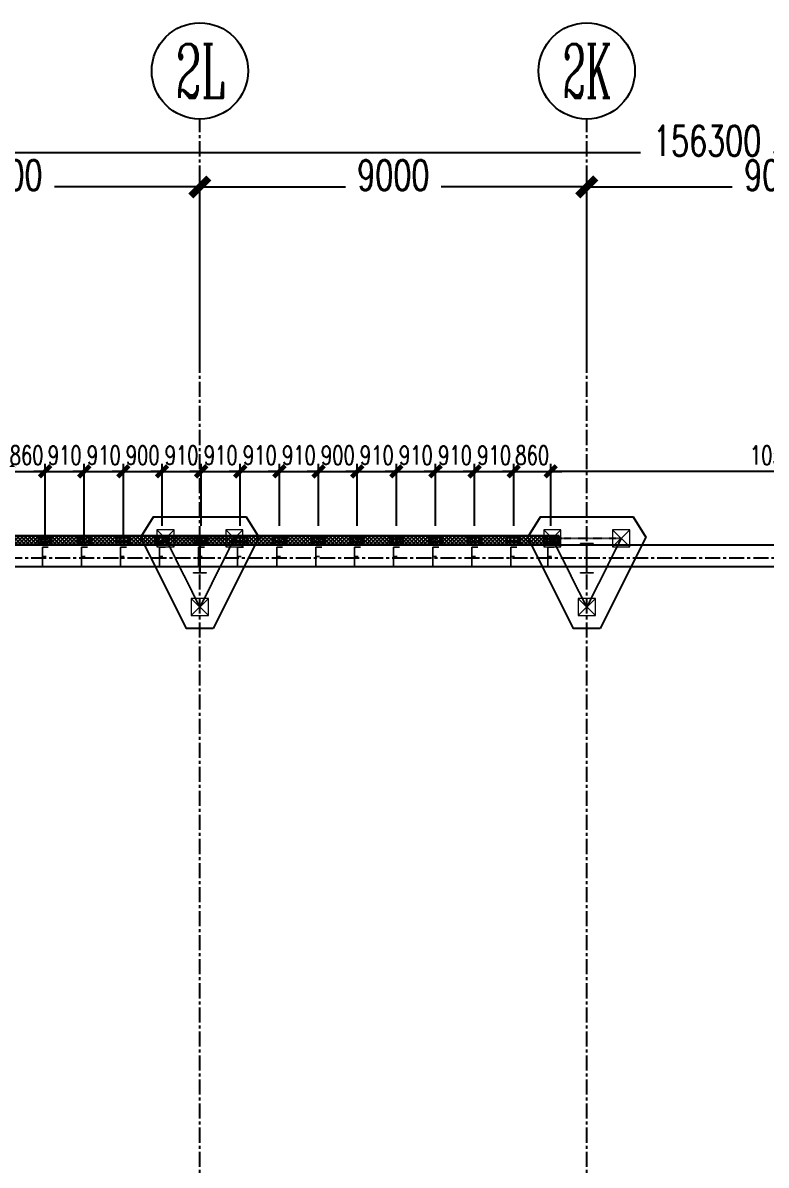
# Model space of a CAD drawing. Extents: x 782294 to 1727252, y -631030 to 17645.
# Drawn here: x 1080437 to 1097727, y -329516 to -302926 of the extents above; entities that cross this region are included whole.
import ezdxf
from ezdxf.enums import TextEntityAlignment as Align

# ---------------------------------------------------------------- set-up
doc = ezdxf.new("R2010")
doc.units = 0
doc.linetypes.add('CENTER', pattern=[2, 1.25, -0.25, 0.25, -0.25])
doc.layers.get('Defpoints').update_dxf_attribs({"color": 210})
for name, color, linetype in [('!ZN3-铝板幕墙-3', 3, 'Continuous'), ('2钢材断面', 2, 'Continuous'), ('30预埋件', 30, 'Continuous'), ('3符号', 3, 'Continuous'), ('40钢材投影', 40, 'Continuous'), ('ALT_CEN-0-30', 1, 'CENTER'), ('DIM', 173, 'Continuous'), ('DOTE', 1, 'CENTER'), ('S-BKL', 4, 'Continuous'), ('S-DOTE1', 140, 'CENTER'), ('S-HATCH1-W', 252, 'Continuous'), ('结构轮廓线', 1, 'Continuous')]:
    doc.layers.add(name, color=color, linetype=linetype)
doc.layers.add('S-col', color=2, linetype='Continuous', lineweight=0)
doc.layers.add('S-zhuang', color=1, linetype='Continuous', lineweight=0)
doc.styles.add('_TCH_AXIS', font='COMPLEX', dxfattribs={"bigfont": 'GBCBIG'})
doc.styles.add('DHTEXT-1', font='romans.shx', dxfattribs={"width": 0.7, "bigfont": 'chinese.shx'})
doc.dimstyles.new('ZN175', dxfattribs={"dimscale": 175, "dimtxt": 2.5, "dimasz": 1.5, "dimexe": 1, "dimexo": 2, "dimgap": 0.9, "dimtad": 1, "dimdec": 0, "dimdsep": 46, "dimtxsty": 'DHTEXT-1', "dimblk": 'ARCHTICK', "dimcen": 2.5, "dimclrd": 173, "dimclre": 173, "dimclrt": 7, "dimazin": 2, "dimtfac": 1, "dimtdec": 0, "dimtix": 1, "dimtmove": 2, "dimatfit": 3, "dimfxl": 0, "dimtolj": 1, "dimtzin": 0, "dimarcsym": 0})
doc.dimstyles.new('ZN280', dxfattribs={"dimscale": 280, "dimtxt": 2.5, "dimasz": 1.5, "dimexe": 1, "dimexo": 2, "dimgap": 0.9, "dimtad": 1, "dimdec": 0, "dimdsep": 46, "dimtxsty": 'DHTEXT-1', "dimblk": 'ARCHTICK', "dimcen": 2.5, "dimclrd": 173, "dimclre": 173, "dimclrt": 7, "dimazin": 2, "dimtfac": 1, "dimtdec": 0, "dimtix": 1, "dimtmove": 2, "dimatfit": 3, "dimfxl": 0, "dimarcsym": 0})

# ---------------------------------------------------------------- blocks, each defined once
blk = doc.blocks.new('_ArchTick')
at = {"color": 0, "linetype": 'ByBlock', "const_width": 0.4}
blk.add_lwpolyline([(-0.5, -0.5), (0.5, 0.5)], dxfattribs=at)
blk = doc.blocks.new('*D1459')
at = {"layer": 'Defpoints', "color": 0, "ltscale": 2800, "transparency": 16777216}
for p in [(66300.00000025681, 91139.99998092855), (57300.00000025681, 86360.00000381569), (66300.00000025681, 86360.00000381569)]:
    blk.add_point(p, dxfattribs=at)
at = {"layer": 'DIM', "color": 173, "linetype": 'ByBlock', "lineweight": -2, "ltscale": 2800, "transparency": 16777216}
for p, q in [((57300.00000025681, 86920.00000381569), (57300.00000025681, 91419.99998092855)), ((66300.00000025681, 86920.00000381569), (66300.00000025681, 91419.99998092855)), ((57300.00000025681, 91139.99998092855), (60684.66666692348, 91139.99998092855)), ((66300.00000025681, 91139.99998092855), (62915.33333359015, 91139.99998092855))]:
    blk.add_line(p, q, dxfattribs=at)
at = {"layer": 'DIM', "color": 173, "lineweight": -2, "ltscale": 2800, "transparency": 16777216, "xscale": 420, "yscale": 420, "zscale": 420, "rotation": 180}
blk.add_blockref('_ArchTick', (57300.00000025681, 91139.99998092855), dxfattribs=at)
at = {"layer": 'DIM', "color": 173, "lineweight": -2, "ltscale": 2800, "transparency": 16777216, "xscale": 420, "yscale": 420, "zscale": 420}
blk.add_blockref('_ArchTick', (66300.00000025681, 91139.99998092855), dxfattribs=at)
at = {"layer": 'DIM', "color": 7, "ltscale": 2800, "transparency": 16777216, "insert": (61800.00000025681, 91414.99998092855), "char_height": 700, "attachment_point": 5, "style": 'DHTEXT-1'}
blk.add_mtext('9000', dxfattribs=at)
blk = doc.blocks.new('*D1460')
at = {"layer": 'Defpoints', "color": 0, "ltscale": 2800, "transparency": 16777216}
for p in [(75300.00000025681, 91139.99998092855), (66300.00000025681, 86360.00000381569), (75300.00000025681, 86360.00000381569)]:
    blk.add_point(p, dxfattribs=at)
at = {"layer": 'DIM', "color": 173, "linetype": 'ByBlock', "lineweight": -2, "ltscale": 2800, "transparency": 16777216}
for p, q in [((66300.00000025681, 86920.00000381569), (66300.00000025681, 91419.99998092855)), ((75300.00000025681, 86920.00000381569), (75300.00000025681, 91419.99998092855)), ((66300.00000025681, 91139.99998092855), (69684.66666692348, 91139.99998092855)), ((75300.00000025681, 91139.99998092855), (71915.33333359014, 91139.99998092855))]:
    blk.add_line(p, q, dxfattribs=at)
at = {"layer": 'DIM', "color": 173, "lineweight": -2, "ltscale": 2800, "transparency": 16777216, "xscale": 420, "yscale": 420, "zscale": 420, "rotation": 180}
blk.add_blockref('_ArchTick', (66300.00000025681, 91139.99998092855), dxfattribs=at)
at = {"layer": 'DIM', "color": 173, "lineweight": -2, "ltscale": 2800, "transparency": 16777216, "xscale": 420, "yscale": 420, "zscale": 420}
blk.add_blockref('_ArchTick', (75300.00000025681, 91139.99998092855), dxfattribs=at)
at = {"layer": 'DIM', "color": 7, "ltscale": 2800, "transparency": 16777216, "insert": (70800.00000025681, 91414.99998092855), "char_height": 700, "attachment_point": 5, "style": 'DHTEXT-1'}
blk.add_mtext('9000', dxfattribs=at)
blk = doc.blocks.new('*D1461')
at = {"layer": 'Defpoints', "color": 0, "ltscale": 2800, "transparency": 16777216}
for p in [(84300.00000025681, 91139.99998092855), (75300.00000025681, 86360.00000381569), (84300.00000025681, 86360.00000381569)]:
    blk.add_point(p, dxfattribs=at)
at = {"layer": 'DIM', "color": 173, "linetype": 'ByBlock', "lineweight": -2, "ltscale": 2800, "transparency": 16777216}
for p, q in [((75300.00000025681, 86920.00000381569), (75300.00000025681, 91419.99998092855)), ((84300.00000025681, 86920.00000381569), (84300.00000025681, 91419.99998092855)), ((75300.00000025681, 91139.99998092855), (78684.66666692348, 91139.99998092855)), ((84300.00000025681, 91139.99998092855), (80915.33333359014, 91139.99998092855))]:
    blk.add_line(p, q, dxfattribs=at)
at = {"layer": 'DIM', "color": 173, "lineweight": -2, "ltscale": 2800, "transparency": 16777216, "xscale": 420, "yscale": 420, "zscale": 420, "rotation": 180}
blk.add_blockref('_ArchTick', (75300.00000025681, 91139.99998092855), dxfattribs=at)
at = {"layer": 'DIM', "color": 173, "lineweight": -2, "ltscale": 2800, "transparency": 16777216, "xscale": 420, "yscale": 420, "zscale": 420}
blk.add_blockref('_ArchTick', (84300.00000025681, 91139.99998092855), dxfattribs=at)
at = {"layer": 'DIM', "color": 7, "ltscale": 2800, "transparency": 16777216, "insert": (79800.00000025681, 91414.99998092855), "char_height": 700, "attachment_point": 5, "style": 'DHTEXT-1'}
blk.add_mtext('9000', dxfattribs=at)
blk = doc.blocks.new('*D1470')
at = {"layer": 'Defpoints', "color": 0, "ltscale": 2800, "transparency": 16777216}
for p in [(156300.0000002568, 91939.99998092855), (0, 86460.00000381569), (156300.0000002568, 86460.00000381569)]:
    blk.add_point(p, dxfattribs=at)
at = {"layer": 'DIM', "color": 173, "linetype": 'ByBlock', "lineweight": -2, "ltscale": 2800, "transparency": 16777216}
for p, q in [((3.429011037612589e-14, 87020.00000381569), (3.526982767530049e-13, 92219.99998092855)), ((156300.0000002568, 87020.00000381569), (156300.0000002568, 92219.99998092855)), ((3.355532215649419e-13, 91939.99998092855), (76553.00008649053, 91939.99998092855)), ((156300.0000002568, 91939.99998092855), (79647.00008649053, 91939.99998092855))]:
    blk.add_line(p, q, dxfattribs=at)
at = {"layer": 'DIM', "color": 173, "lineweight": -2, "ltscale": 2800, "transparency": 16777216, "xscale": 420, "yscale": 420, "zscale": 420, "rotation": 180}
blk.add_blockref('_ArchTick', (3.355532215649419e-13, 91939.99998092855), dxfattribs=at)
at = {"layer": 'DIM', "color": 173, "lineweight": -2, "ltscale": 2800, "transparency": 16777216, "xscale": 420, "yscale": 420, "zscale": 420}
blk.add_blockref('_ArchTick', (156300.0000002568, 91939.99998092855), dxfattribs=at)
at = {"layer": 'DIM', "color": 7, "ltscale": 2800, "transparency": 16777216, "insert": (78100.00008649053, 92214.99998092855), "char_height": 700, "attachment_point": 5, "style": 'DHTEXT-1'}
blk.add_mtext('156300', dxfattribs=at)
blk = doc.blocks.new('卓越-轴号')
blk.add_circle((0, 0), 4)
at = {"color": 0, "style": '_TCH_AXIS', "width": 1.041666666666667, "flags": 8}
blk.add_attdef('A', text='', height=4.48, dxfattribs=at).set_placement((-2, -2.240000000001601), (2, -2.240000000001601), align=Align.FIT)
blk = doc.blocks.new('20250913105916')
at = {"layer": '结构轮廓线', "color": 1, "ltscale": 500}
for q in [(61639.9989229053, 83019.99999902974), (74659.99900771945, 82800.00039205479)]:
    blk.add_line((74659.99900771945, 83019.99999895628), q, dxfattribs=at)
blk = doc.blocks.new('20250902145151')
at = {"layer": '2钢材断面'}
for p, q in [((150, 100), (-150, 100)), ((-150, 100), (-150, -100)), ((150, -100), (150, 100)), ((-150, -100), (150, -100))]:
    blk.add_line(p, q, dxfattribs=at)
at = {"layer": '40钢材投影'}
for centre, radius in [((-100, 50), 10), ((-99.87459515842784, 50.12911417309078), 5), ((0, 50), 10), ((0.1254048415721627, 50.12911417309078), 5), ((100, 50), 10), ((100.1254048415722, 50.12911417309078), 5), ((-100, -50), 10), ((-99.87459515842784, -49.87088582690922), 5), ((0, -50), 10), ((0.1254048415721627, -49.87088582690922), 5), ((100, -50), 10), ((100.1254048415722, -49.87088582690922), 5)]:
    blk.add_circle(centre, radius, dxfattribs=at)
at = {"layer": 'ALT_CEN-0-30', "ltscale": 20}
for p, q in [((-150, 50), (150, 50)), ((-100, 100), (-100, -100)), ((0, 100), (0, -100)), ((100, 100), (100, -100)), ((-150, -50), (150, -50))]:
    blk.add_line(p, q, dxfattribs=at)
blk = doc.blocks.new('20250912153858')
at = {"ltscale": 50}
blk.add_blockref('20250902145151', (0, 100), dxfattribs=at)
at = {"layer": '30预埋件', "style": 'DHTEXT-1', "text_generation_flag": 6, "width": 0.55}
blk.add_attdef('B', (105.4463851694018, -64.94110673479736), '', height=450, dxfattribs=at)
blk = doc.blocks.new('20250913102643')
at = {"layer": '结构轮廓线', "ltscale": 500}
ref = blk.add_blockref('20250912153858', (62699.9997241688, 82820.00004482717), dxfattribs=dict(at, xscale=-1))
ref.add_attrib('B', 'E', (62594.55333899939, 82305.05893809238), dxfattribs={"layer": '30预埋件', "height": 450, "rotation": 180, "style": 'DHTEXT-1', "text_generation_flag": 6, "width": 0.55})
ref = blk.add_blockref('20250912153858', (63609.99972416903, 82820.00009328849), dxfattribs=dict(at, xscale=-1))
ref.add_attrib('B', 'E', (63504.55333899963, 82305.05898655369), dxfattribs={"layer": '30预埋件', "height": 450, "rotation": 180, "style": 'DHTEXT-1', "text_generation_flag": 6, "width": 0.55})
ref = blk.add_blockref('20250912153858', (64519.9997241688, 82820.00014174968), dxfattribs=dict(at, xscale=-1))
ref.add_attrib('B', 'E', (64414.55333899939, 82305.05903501489), dxfattribs={"layer": '30预埋件', "height": 450, "rotation": 180, "style": 'DHTEXT-1', "text_generation_flag": 6, "width": 0.55})
ref = blk.add_blockref('20250912153858', (65420.00027241162, 82820.00019074348), dxfattribs=dict(at, xscale=-1))
ref.add_attrib('B', 'E', (65314.55388724222, 82305.05908400868), dxfattribs={"layer": '30预埋件', "height": 450, "rotation": 180, "style": 'DHTEXT-1', "text_generation_flag": 6, "width": 0.55})
ref = blk.add_blockref('20250912153858', (66330.00027241139, 82820.00023920473), dxfattribs=dict(at, xscale=-1))
ref.add_attrib('B', 'E', (66224.55388724199, 82305.05913246993), dxfattribs={"layer": '30预埋件', "height": 450, "rotation": 180, "style": 'DHTEXT-1', "text_generation_flag": 6, "width": 0.55})
ref = blk.add_blockref('20250912153858', (67239.99972416903, 82820.00028660096), dxfattribs=dict(at, xscale=-1))
ref.add_attrib('B', 'E', (67134.55333899963, 82305.05917986616), dxfattribs={"layer": '30预埋件', "height": 450, "rotation": 180, "style": 'DHTEXT-1', "text_generation_flag": 6, "width": 0.55})
ref = blk.add_blockref('20250912153858', (68149.9997241688, 82820.00033506221), dxfattribs=dict(at, xscale=-1))
ref.add_attrib('B', 'E', (68044.5533389994, 82305.05922832742), dxfattribs={"layer": '30预埋件', "height": 450, "rotation": 180, "style": 'DHTEXT-1', "text_generation_flag": 6, "width": 0.55})
ref = blk.add_blockref('20250912153858', (69059.99972416903, 82820.00038352347), dxfattribs=dict(at, xscale=-1))
ref.add_attrib('B', 'E', (68954.55333899963, 82305.05927678867), dxfattribs={"layer": '30预埋件', "height": 450, "rotation": 180, "style": 'DHTEXT-1', "text_generation_flag": 6, "width": 0.55})
ref = blk.add_blockref('20250912153858', (69960.0002723441, 82820.00043251726), dxfattribs=dict(at, xscale=-1))
ref.add_attrib('B', 'E', (69854.5538871747, 82305.05932578247), dxfattribs={"layer": '30预埋件', "height": 450, "rotation": 180, "style": 'DHTEXT-1', "text_generation_flag": 6, "width": 0.55})
ref = blk.add_blockref('20250912153858', (70870.00027234433, 82820.00048097852), dxfattribs=dict(at, xscale=-1))
ref.add_attrib('B', 'E', (70764.55388717493, 82305.05937424372), dxfattribs={"layer": '30预埋件', "height": 450, "rotation": 180, "style": 'DHTEXT-1', "text_generation_flag": 6, "width": 0.55})
ref = blk.add_blockref('20250912153858', (71779.9997241688, 82820.00052837475), dxfattribs=dict(at, xscale=-1))
ref.add_attrib('B', 'E', (71674.5533389994, 82305.05942163995), dxfattribs={"layer": '30预埋件', "height": 450, "rotation": 180, "style": 'DHTEXT-1', "text_generation_flag": 6, "width": 0.55})
ref = blk.add_blockref('20250912153858', (72689.9997241688, 82820.000576836), dxfattribs=dict(at, xscale=-1))
ref.add_attrib('B', 'E', (72584.5533389994, 82305.0594701012), dxfattribs={"layer": '30预埋件', "height": 450, "rotation": 180, "style": 'DHTEXT-1', "text_generation_flag": 6, "width": 0.55})
ref = blk.add_blockref('20250912153858', (73599.9997241688, 82820.00062529725), dxfattribs=dict(at, xscale=-1))
ref.add_attrib('B', 'E', (73494.5533389994, 82305.05951856246), dxfattribs={"layer": '30预埋件', "height": 450, "rotation": 180, "style": 'DHTEXT-1', "text_generation_flag": 6, "width": 0.55})
ref = blk.add_blockref('20250912153858', (74459.99975325237, 82820.0006710958), dxfattribs=dict(at, xscale=-1))
ref.add_attrib('B', 'E', (74354.55336808297, 82305.059564361), dxfattribs={"layer": '30预埋件', "height": 450, "rotation": 180, "style": 'DHTEXT-1', "text_generation_flag": 6, "width": 0.55})
blk = doc.blocks.new('*D936')
at = {"layer": 'Defpoints', "color": 0, "ltscale": 1750, "transparency": 16777216}
for p in [(1083674.948841492, -313365.7412025366), (1083674.948841492, -314986.834921937), (1082774.948295143, -315309.7145201778)]:
    blk.add_point(p, dxfattribs=at)
at = {"layer": 'DIM', "color": 173, "linetype": 'ByBlock', "lineweight": -2, "ltscale": 1750, "transparency": 16777216}
for p, q in [((1082774.948295143, -314959.7145201778), (1082774.948295143, -313190.7412025366)), ((1083674.948841492, -314636.834921937), (1083674.948841492, -313190.7412025366)), ((1082774.948295143, -313365.7412025366), (1082512.448295143, -313365.7412025366)), ((1082774.948295143, -313365.7412025366), (1083674.948841492, -313365.7412025366)), ((1083674.948841492, -313365.7412025366), (1083937.448841492, -313365.7412025366))]:
    blk.add_line(p, q, dxfattribs=at)
at = {"layer": 'DIM', "color": 173, "lineweight": -2, "ltscale": 1750, "transparency": 16777216, "xscale": 262.5, "yscale": 262.5, "zscale": 262.5}
blk.add_blockref('_ArchTick', (1082774.948295143, -313365.7412025366), dxfattribs=at)
at = {"layer": 'DIM', "color": 173, "lineweight": -2, "ltscale": 1750, "transparency": 16777216, "xscale": 262.5, "yscale": 262.5, "zscale": 262.5, "rotation": 180}
blk.add_blockref('_ArchTick', (1083674.948841492, -313365.7412025366), dxfattribs=at)
at = {"layer": 'DIM', "color": 7, "ltscale": 1750, "transparency": 16777216, "insert": (1083224.948568318, -312989.4912025366), "char_height": 437.5, "attachment_point": 5, "style": 'DHTEXT-1'}
blk.add_mtext('\\A1;900', dxfattribs=at)
blk = doc.blocks.new('*D937')
at = {"layer": 'Defpoints', "color": 0, "ltscale": 1750, "transparency": 16777216}
for p in [(1082774.948295143, -313365.7412025366), (1081864.948295143, -315309.7145201778), (1082774.948295143, -315309.7145201778)]:
    blk.add_point(p, dxfattribs=at)
at = {"layer": 'DIM', "color": 173, "linetype": 'ByBlock', "lineweight": -2, "ltscale": 1750, "transparency": 16777216}
for p, q in [((1081864.948295143, -314959.7145201778), (1081864.948295143, -313190.7412025366)), ((1082774.948295143, -314959.7145201778), (1082774.948295143, -313190.7412025366)), ((1081864.948295143, -313365.7412025366), (1081602.448295143, -313365.7412025366)), ((1081864.948295143, -313365.7412025366), (1082774.948295143, -313365.7412025366)), ((1082774.948295143, -313365.7412025366), (1083037.448295143, -313365.7412025366))]:
    blk.add_line(p, q, dxfattribs=at)
at = {"layer": 'DIM', "color": 173, "lineweight": -2, "ltscale": 1750, "transparency": 16777216, "xscale": 262.5, "yscale": 262.5, "zscale": 262.5}
blk.add_blockref('_ArchTick', (1081864.948295143, -313365.7412025366), dxfattribs=at)
at = {"layer": 'DIM', "color": 173, "lineweight": -2, "ltscale": 1750, "transparency": 16777216, "xscale": 262.5, "yscale": 262.5, "zscale": 262.5, "rotation": 180}
blk.add_blockref('_ArchTick', (1082774.948295143, -313365.7412025366), dxfattribs=at)
at = {"layer": 'DIM', "color": 7, "ltscale": 1750, "transparency": 16777216, "insert": (1082319.948295143, -312989.4912025366), "char_height": 437.5, "attachment_point": 5, "style": 'DHTEXT-1'}
blk.add_mtext('\\A1;910', dxfattribs=at)
blk = doc.blocks.new('*D938')
at = {"layer": 'Defpoints', "color": 0, "ltscale": 1750, "transparency": 16777216}
for p in [(1081864.948295143, -313365.7412025366), (1080954.948295143, -315309.7145201778), (1081864.948295143, -315309.7145201778)]:
    blk.add_point(p, dxfattribs=at)
at = {"layer": 'DIM', "color": 173, "linetype": 'ByBlock', "lineweight": -2, "ltscale": 1750, "transparency": 16777216}
for p, q in [((1080954.948295143, -314959.7145201778), (1080954.948295143, -313190.7412025366)), ((1081864.948295143, -314959.7145201778), (1081864.948295143, -313190.7412025366)), ((1080954.948295143, -313365.7412025366), (1080692.448295143, -313365.7412025366)), ((1080954.948295143, -313365.7412025366), (1081864.948295143, -313365.7412025366)), ((1081864.948295143, -313365.7412025366), (1082127.448295143, -313365.7412025366))]:
    blk.add_line(p, q, dxfattribs=at)
at = {"layer": 'DIM', "color": 173, "lineweight": -2, "ltscale": 1750, "transparency": 16777216, "xscale": 262.5, "yscale": 262.5, "zscale": 262.5}
blk.add_blockref('_ArchTick', (1080954.948295143, -313365.7412025366), dxfattribs=at)
at = {"layer": 'DIM', "color": 173, "lineweight": -2, "ltscale": 1750, "transparency": 16777216, "xscale": 262.5, "yscale": 262.5, "zscale": 262.5, "rotation": 180}
blk.add_blockref('_ArchTick', (1081864.948295143, -313365.7412025366), dxfattribs=at)
at = {"layer": 'DIM', "color": 7, "ltscale": 1750, "transparency": 16777216, "insert": (1081409.948295143, -312989.4912025366), "char_height": 437.5, "attachment_point": 5, "style": 'DHTEXT-1'}
blk.add_mtext('\\A1;910', dxfattribs=at)
blk = doc.blocks.new('*D939')
at = {"layer": 'Defpoints', "color": 0, "ltscale": 1750, "transparency": 16777216}
for p in [(1080954.948295143, -313365.7412025366), (1080094.948275325, -315309.7145201778), (1080954.948295143, -315309.7145201778)]:
    blk.add_point(p, dxfattribs=at)
at = {"layer": 'DIM', "color": 173, "linetype": 'ByBlock', "lineweight": -2, "ltscale": 1750, "transparency": 16777216}
for p, q in [((1080094.948275325, -314959.7145201778), (1080094.948275325, -313190.7412025366)), ((1080954.948295143, -314959.7145201778), (1080954.948295143, -313190.7412025366)), ((1080094.948275325, -313365.7412025366), (1079832.448275325, -313365.7412025366)), ((1080094.948275325, -313365.7412025366), (1080954.948295143, -313365.7412025366)), ((1080954.948295143, -313365.7412025366), (1081217.448295143, -313365.7412025366))]:
    blk.add_line(p, q, dxfattribs=at)
at = {"layer": 'DIM', "color": 173, "lineweight": -2, "ltscale": 1750, "transparency": 16777216, "xscale": 262.5, "yscale": 262.5, "zscale": 262.5}
blk.add_blockref('_ArchTick', (1080094.948275325, -313365.7412025366), dxfattribs=at)
at = {"layer": 'DIM', "color": 173, "lineweight": -2, "ltscale": 1750, "transparency": 16777216, "xscale": 262.5, "yscale": 262.5, "zscale": 262.5, "rotation": 180}
blk.add_blockref('_ArchTick', (1080954.948295143, -313365.7412025366), dxfattribs=at)
at = {"layer": 'DIM', "color": 7, "ltscale": 1750, "transparency": 16777216, "insert": (1080524.948285234, -312989.4912025366), "char_height": 437.5, "attachment_point": 5, "style": 'DHTEXT-1'}
blk.add_mtext('\\A1;860', dxfattribs=at)
blk = doc.blocks.new('*D967')
at = {"layer": 'Defpoints', "color": 0, "ltscale": 1750, "transparency": 16777216}
for p in [(1087314.948295143, -313365.7412025366), (1086404.948295143, -314986.834921937), (1087314.948295143, -314986.834921937)]:
    blk.add_point(p, dxfattribs=at)
at = {"layer": 'DIM', "color": 173, "linetype": 'ByBlock', "lineweight": -2, "ltscale": 1750, "transparency": 16777216}
for p, q in [((1086404.948295143, -314636.834921937), (1086404.948295143, -313190.7412025366)), ((1087314.948295143, -314636.834921937), (1087314.948295143, -313190.7412025366)), ((1086404.948295143, -313365.7412025366), (1086142.448295143, -313365.7412025366)), ((1086404.948295143, -313365.7412025366), (1087314.948295143, -313365.7412025366)), ((1087314.948295143, -313365.7412025366), (1087577.448295143, -313365.7412025366))]:
    blk.add_line(p, q, dxfattribs=at)
at = {"layer": 'DIM', "color": 173, "lineweight": -2, "ltscale": 1750, "transparency": 16777216, "xscale": 262.5, "yscale": 262.5, "zscale": 262.5}
blk.add_blockref('_ArchTick', (1086404.948295143, -313365.7412025366), dxfattribs=at)
at = {"layer": 'DIM', "color": 173, "lineweight": -2, "ltscale": 1750, "transparency": 16777216, "xscale": 262.5, "yscale": 262.5, "zscale": 262.5, "rotation": 180}
blk.add_blockref('_ArchTick', (1087314.948295143, -313365.7412025366), dxfattribs=at)
at = {"layer": 'DIM', "color": 7, "ltscale": 1750, "transparency": 16777216, "insert": (1086859.948295143, -312989.4912025366), "char_height": 437.5, "attachment_point": 5, "style": 'DHTEXT-1'}
blk.add_mtext('\\A1;910', dxfattribs=at)
blk = doc.blocks.new('*D968')
at = {"layer": 'Defpoints', "color": 0, "ltscale": 1750, "transparency": 16777216}
for p in [(1086404.948295143, -313365.7412025366), (1085494.948295143, -314986.834921937), (1086404.948295143, -314986.834921937)]:
    blk.add_point(p, dxfattribs=at)
at = {"layer": 'DIM', "color": 173, "linetype": 'ByBlock', "lineweight": -2, "ltscale": 1750, "transparency": 16777216}
for p, q in [((1085494.948295143, -314636.834921937), (1085494.948295143, -313190.7412025366)), ((1086404.948295143, -314636.834921937), (1086404.948295143, -313190.7412025366)), ((1085494.948295143, -313365.7412025366), (1085232.448295143, -313365.7412025366)), ((1085494.948295143, -313365.7412025366), (1086404.948295143, -313365.7412025366)), ((1086404.948295143, -313365.7412025366), (1086667.448295143, -313365.7412025366))]:
    blk.add_line(p, q, dxfattribs=at)
at = {"layer": 'DIM', "color": 173, "lineweight": -2, "ltscale": 1750, "transparency": 16777216, "xscale": 262.5, "yscale": 262.5, "zscale": 262.5}
blk.add_blockref('_ArchTick', (1085494.948295143, -313365.7412025366), dxfattribs=at)
at = {"layer": 'DIM', "color": 173, "lineweight": -2, "ltscale": 1750, "transparency": 16777216, "xscale": 262.5, "yscale": 262.5, "zscale": 262.5, "rotation": 180}
blk.add_blockref('_ArchTick', (1086404.948295143, -313365.7412025366), dxfattribs=at)
at = {"layer": 'DIM', "color": 7, "ltscale": 1750, "transparency": 16777216, "insert": (1085949.948295143, -312989.4912025366), "char_height": 437.5, "attachment_point": 5, "style": 'DHTEXT-1'}
blk.add_mtext('\\A1;910', dxfattribs=at)
blk = doc.blocks.new('*D969')
at = {"layer": 'Defpoints', "color": 0, "ltscale": 1750, "transparency": 16777216}
for p in [(1085494.948295143, -313365.7412025366), (1084584.948843386, -314986.834921937), (1085494.948295143, -314986.834921937)]:
    blk.add_point(p, dxfattribs=at)
at = {"layer": 'DIM', "color": 173, "linetype": 'ByBlock', "lineweight": -2, "ltscale": 1750, "transparency": 16777216}
for p, q in [((1084584.948843386, -314636.834921937), (1084584.948843386, -313190.7412025366)), ((1085494.948295143, -314636.834921937), (1085494.948295143, -313190.7412025366)), ((1084584.948843386, -313365.7412025366), (1084322.448843386, -313365.7412025366)), ((1084584.948843386, -313365.7412025366), (1085494.948295143, -313365.7412025366)), ((1085494.948295143, -313365.7412025366), (1085757.448295143, -313365.7412025366))]:
    blk.add_line(p, q, dxfattribs=at)
at = {"layer": 'DIM', "color": 173, "lineweight": -2, "ltscale": 1750, "transparency": 16777216, "xscale": 262.5, "yscale": 262.5, "zscale": 262.5}
blk.add_blockref('_ArchTick', (1084584.948843386, -313365.7412025366), dxfattribs=at)
at = {"layer": 'DIM', "color": 173, "lineweight": -2, "ltscale": 1750, "transparency": 16777216, "xscale": 262.5, "yscale": 262.5, "zscale": 262.5, "rotation": 180}
blk.add_blockref('_ArchTick', (1085494.948295143, -313365.7412025366), dxfattribs=at)
at = {"layer": 'DIM', "color": 7, "ltscale": 1750, "transparency": 16777216, "insert": (1085039.948569265, -312989.4912025366), "char_height": 437.5, "attachment_point": 5, "style": 'DHTEXT-1'}
blk.add_mtext('\\A1;910', dxfattribs=at)
blk = doc.blocks.new('*D970')
at = {"layer": 'Defpoints', "color": 0, "ltscale": 1750, "transparency": 16777216}
for p in [(1084584.948843386, -313365.7412025366), (1083674.948841492, -314986.834921937), (1084584.948843386, -314986.834921937)]:
    blk.add_point(p, dxfattribs=at)
at = {"layer": 'DIM', "color": 173, "linetype": 'ByBlock', "lineweight": -2, "ltscale": 1750, "transparency": 16777216}
for p, q in [((1083674.948841492, -314636.834921937), (1083674.948841492, -313190.7412025366)), ((1084584.948843386, -314636.834921937), (1084584.948843386, -313190.7412025366)), ((1083674.948841492, -313365.7412025366), (1083412.448841492, -313365.7412025366)), ((1083674.948841492, -313365.7412025366), (1084584.948843386, -313365.7412025366)), ((1084584.948843386, -313365.7412025366), (1084847.448843386, -313365.7412025366))]:
    blk.add_line(p, q, dxfattribs=at)
at = {"layer": 'DIM', "color": 173, "lineweight": -2, "ltscale": 1750, "transparency": 16777216, "xscale": 262.5, "yscale": 262.5, "zscale": 262.5}
blk.add_blockref('_ArchTick', (1083674.948841492, -313365.7412025366), dxfattribs=at)
at = {"layer": 'DIM', "color": 173, "lineweight": -2, "ltscale": 1750, "transparency": 16777216, "xscale": 262.5, "yscale": 262.5, "zscale": 262.5, "rotation": 180}
blk.add_blockref('_ArchTick', (1084584.948843386, -313365.7412025366), dxfattribs=at)
at = {"layer": 'DIM', "color": 7, "ltscale": 1750, "transparency": 16777216, "insert": (1084129.948842439, -312989.4912025366), "char_height": 437.5, "attachment_point": 5, "style": 'DHTEXT-1'}
blk.add_mtext('\\A1;910', dxfattribs=at)
blk = doc.blocks.new('*D1013')
at = {"layer": 'Defpoints', "color": 0, "ltscale": 1750, "transparency": 16777216}
for p in [(1092714.948650449, -313365.7412025366), (1091854.948295143, -314986.834921937), (1092714.948650449, -314986.834921937)]:
    blk.add_point(p, dxfattribs=at)
at = {"layer": 'DIM', "color": 173, "linetype": 'ByBlock', "lineweight": -2, "ltscale": 1750, "transparency": 16777216}
for p, q in [((1091854.948295143, -314636.834921937), (1091854.948295143, -313190.7412025366)), ((1092714.948650449, -314636.834921937), (1092714.948650449, -313190.7412025366)), ((1091854.948295143, -313365.7412025366), (1091592.448295143, -313365.7412025366)), ((1091854.948295143, -313365.7412025366), (1092714.948650449, -313365.7412025366)), ((1092714.948650449, -313365.7412025366), (1092977.448650449, -313365.7412025366))]:
    blk.add_line(p, q, dxfattribs=at)
at = {"layer": 'DIM', "color": 173, "lineweight": -2, "ltscale": 1750, "transparency": 16777216, "xscale": 262.5, "yscale": 262.5, "zscale": 262.5}
blk.add_blockref('_ArchTick', (1091854.948295143, -313365.7412025366), dxfattribs=at)
at = {"layer": 'DIM', "color": 173, "lineweight": -2, "ltscale": 1750, "transparency": 16777216, "xscale": 262.5, "yscale": 262.5, "zscale": 262.5, "rotation": 180}
blk.add_blockref('_ArchTick', (1092714.948650449, -313365.7412025366), dxfattribs=at)
at = {"layer": 'DIM', "color": 7, "ltscale": 1750, "transparency": 16777216, "insert": (1092284.948472796, -312989.4912025366), "char_height": 437.5, "attachment_point": 5, "style": 'DHTEXT-1'}
blk.add_mtext('\\A1;860', dxfattribs=at)
blk = doc.blocks.new('*D1014')
at = {"layer": 'Defpoints', "color": 0, "ltscale": 1750, "transparency": 16777216}
for p in [(1091854.948295143, -313365.7412025366), (1090944.948295143, -314986.834921937), (1091854.948295143, -314986.834921937)]:
    blk.add_point(p, dxfattribs=at)
at = {"layer": 'DIM', "color": 173, "linetype": 'ByBlock', "lineweight": -2, "ltscale": 1750, "transparency": 16777216}
for p, q in [((1090944.948295143, -314636.834921937), (1090944.948295143, -313190.7412025366)), ((1091854.948295143, -314636.834921937), (1091854.948295143, -313190.7412025366)), ((1090944.948295143, -313365.7412025366), (1090682.448295143, -313365.7412025366)), ((1090944.948295143, -313365.7412025366), (1091854.948295143, -313365.7412025366)), ((1091854.948295143, -313365.7412025366), (1092117.448295143, -313365.7412025366))]:
    blk.add_line(p, q, dxfattribs=at)
at = {"layer": 'DIM', "color": 173, "lineweight": -2, "ltscale": 1750, "transparency": 16777216, "xscale": 262.5, "yscale": 262.5, "zscale": 262.5}
blk.add_blockref('_ArchTick', (1090944.948295143, -313365.7412025366), dxfattribs=at)
at = {"layer": 'DIM', "color": 173, "lineweight": -2, "ltscale": 1750, "transparency": 16777216, "xscale": 262.5, "yscale": 262.5, "zscale": 262.5, "rotation": 180}
blk.add_blockref('_ArchTick', (1091854.948295143, -313365.7412025366), dxfattribs=at)
at = {"layer": 'DIM', "color": 7, "ltscale": 1750, "transparency": 16777216, "insert": (1091399.948295143, -312989.4912025366), "char_height": 437.5, "attachment_point": 5, "style": 'DHTEXT-1'}
blk.add_mtext('\\A1;910', dxfattribs=at)
blk = doc.blocks.new('*D1015')
at = {"layer": 'Defpoints', "color": 0, "ltscale": 1750, "transparency": 16777216}
for p in [(1090944.948295143, -313365.7412025366), (1090034.948295143, -314986.834921937), (1090944.948295143, -314986.834921937)]:
    blk.add_point(p, dxfattribs=at)
at = {"layer": 'DIM', "color": 173, "linetype": 'ByBlock', "lineweight": -2, "ltscale": 1750, "transparency": 16777216}
for p, q in [((1090034.948295143, -314636.834921937), (1090034.948295143, -313190.7412025366)), ((1090944.948295143, -314636.834921937), (1090944.948295143, -313190.7412025366)), ((1090034.948295143, -313365.7412025366), (1089772.448295143, -313365.7412025366)), ((1090034.948295143, -313365.7412025366), (1090944.948295143, -313365.7412025366)), ((1090944.948295143, -313365.7412025366), (1091207.448295143, -313365.7412025366))]:
    blk.add_line(p, q, dxfattribs=at)
at = {"layer": 'DIM', "color": 173, "lineweight": -2, "ltscale": 1750, "transparency": 16777216, "xscale": 262.5, "yscale": 262.5, "zscale": 262.5}
blk.add_blockref('_ArchTick', (1090034.948295143, -313365.7412025366), dxfattribs=at)
at = {"layer": 'DIM', "color": 173, "lineweight": -2, "ltscale": 1750, "transparency": 16777216, "xscale": 262.5, "yscale": 262.5, "zscale": 262.5, "rotation": 180}
blk.add_blockref('_ArchTick', (1090944.948295143, -313365.7412025366), dxfattribs=at)
at = {"layer": 'DIM', "color": 7, "ltscale": 1750, "transparency": 16777216, "insert": (1090489.948295143, -312989.4912025366), "char_height": 437.5, "attachment_point": 5, "style": 'DHTEXT-1'}
blk.add_mtext('\\A1;910', dxfattribs=at)
blk = doc.blocks.new('*D1016')
at = {"layer": 'Defpoints', "color": 0, "ltscale": 1750, "transparency": 16777216}
for p in [(1090034.948295143, -313365.7412025366), (1089124.948843319, -314986.834921937), (1090034.948295143, -314986.834921937)]:
    blk.add_point(p, dxfattribs=at)
at = {"layer": 'DIM', "color": 173, "linetype": 'ByBlock', "lineweight": -2, "ltscale": 1750, "transparency": 16777216}
for p, q in [((1089124.948843319, -314636.834921937), (1089124.948843319, -313190.7412025366)), ((1090034.948295143, -314636.834921937), (1090034.948295143, -313190.7412025366)), ((1089124.948843319, -313365.7412025366), (1088862.448843319, -313365.7412025366)), ((1089124.948843319, -313365.7412025366), (1090034.948295143, -313365.7412025366)), ((1090034.948295143, -313365.7412025366), (1090297.448295143, -313365.7412025366))]:
    blk.add_line(p, q, dxfattribs=at)
at = {"layer": 'DIM', "color": 173, "lineweight": -2, "ltscale": 1750, "transparency": 16777216, "xscale": 262.5, "yscale": 262.5, "zscale": 262.5}
blk.add_blockref('_ArchTick', (1089124.948843319, -313365.7412025366), dxfattribs=at)
at = {"layer": 'DIM', "color": 173, "lineweight": -2, "ltscale": 1750, "transparency": 16777216, "xscale": 262.5, "yscale": 262.5, "zscale": 262.5, "rotation": 180}
blk.add_blockref('_ArchTick', (1090034.948295143, -313365.7412025366), dxfattribs=at)
at = {"layer": 'DIM', "color": 7, "ltscale": 1750, "transparency": 16777216, "insert": (1089579.948569231, -312989.4912025366), "char_height": 437.5, "attachment_point": 5, "style": 'DHTEXT-1'}
blk.add_mtext('\\A1;910', dxfattribs=at)
blk = doc.blocks.new('*D1017')
at = {"layer": 'Defpoints', "color": 0, "ltscale": 1750, "transparency": 16777216}
for p in [(1089124.948843319, -313365.7412025366), (1088214.948843319, -314986.834921937), (1089124.948843319, -314986.834921937)]:
    blk.add_point(p, dxfattribs=at)
at = {"layer": 'DIM', "color": 173, "linetype": 'ByBlock', "lineweight": -2, "ltscale": 1750, "transparency": 16777216}
for p, q in [((1088214.948843319, -314636.834921937), (1088214.948843319, -313190.7412025366)), ((1089124.948843319, -314636.834921937), (1089124.948843319, -313190.7412025366)), ((1088214.948843319, -313365.7412025366), (1087952.448843319, -313365.7412025366)), ((1088214.948843319, -313365.7412025366), (1089124.948843319, -313365.7412025366)), ((1089124.948843319, -313365.7412025366), (1089387.448843319, -313365.7412025366))]:
    blk.add_line(p, q, dxfattribs=at)
at = {"layer": 'DIM', "color": 173, "lineweight": -2, "ltscale": 1750, "transparency": 16777216, "xscale": 262.5, "yscale": 262.5, "zscale": 262.5}
blk.add_blockref('_ArchTick', (1088214.948843319, -313365.7412025366), dxfattribs=at)
at = {"layer": 'DIM', "color": 173, "lineweight": -2, "ltscale": 1750, "transparency": 16777216, "xscale": 262.5, "yscale": 262.5, "zscale": 262.5, "rotation": 180}
blk.add_blockref('_ArchTick', (1089124.948843319, -313365.7412025366), dxfattribs=at)
at = {"layer": 'DIM', "color": 7, "ltscale": 1750, "transparency": 16777216, "insert": (1088669.948843319, -312989.4912025366), "char_height": 437.5, "attachment_point": 5, "style": 'DHTEXT-1'}
blk.add_mtext('\\A1;910', dxfattribs=at)
blk = doc.blocks.new('*D1018')
at = {"layer": 'Defpoints', "color": 0, "ltscale": 1750, "transparency": 16777216}
for p in [(1088214.948843319, -313365.7412025366), (1087314.948295143, -314986.834921937), (1088214.948843319, -314986.834921937)]:
    blk.add_point(p, dxfattribs=at)
at = {"layer": 'DIM', "color": 173, "linetype": 'ByBlock', "lineweight": -2, "ltscale": 1750, "transparency": 16777216}
for p, q in [((1087314.948295143, -314636.834921937), (1087314.948295143, -313190.7412025366)), ((1088214.948843319, -314636.834921937), (1088214.948843319, -313190.7412025366)), ((1087314.948295143, -313365.7412025366), (1087052.448295143, -313365.7412025366)), ((1087314.948295143, -313365.7412025366), (1088214.948843319, -313365.7412025366)), ((1088214.948843319, -313365.7412025366), (1088477.448843319, -313365.7412025366))]:
    blk.add_line(p, q, dxfattribs=at)
at = {"layer": 'DIM', "color": 173, "lineweight": -2, "ltscale": 1750, "transparency": 16777216, "xscale": 262.5, "yscale": 262.5, "zscale": 262.5}
blk.add_blockref('_ArchTick', (1087314.948295143, -313365.7412025366), dxfattribs=at)
at = {"layer": 'DIM', "color": 173, "lineweight": -2, "ltscale": 1750, "transparency": 16777216, "xscale": 262.5, "yscale": 262.5, "zscale": 262.5, "rotation": 180}
blk.add_blockref('_ArchTick', (1088214.948843319, -313365.7412025366), dxfattribs=at)
at = {"layer": 'DIM', "color": 7, "ltscale": 1750, "transparency": 16777216, "insert": (1087764.948569231, -312989.4912025366), "char_height": 437.5, "attachment_point": 5, "style": 'DHTEXT-1'}
blk.add_mtext('\\A1;900', dxfattribs=at)
blk = doc.blocks.new('*D1482')
at = {"layer": 'Defpoints', "color": 0, "ltscale": 1750, "transparency": 16777216}
for p in [(1092714.948650449, -313365.7412025366), (1092714.948650449, -314986.834921937), (1103294.947424672, -314986.834921937)]:
    blk.add_point(p, dxfattribs=at)
at = {"layer": 'DIM', "color": 173, "linetype": 'ByBlock', "lineweight": -2, "ltscale": 1750, "transparency": 16777216}
for p, q in [((1092714.948650449, -314636.834921937), (1092714.948650449, -313190.7412025366)), ((1103294.947424672, -314636.834921937), (1103294.947424672, -313190.7412025366)), ((1103294.947424672, -313365.7412025366), (1092714.948650449, -313365.7412025366))]:
    blk.add_line(p, q, dxfattribs=at)
at = {"layer": 'DIM', "color": 173, "lineweight": -2, "ltscale": 1750, "transparency": 16777216, "xscale": 262.5, "yscale": 262.5, "zscale": 262.5, "rotation": 180}
blk.add_blockref('_ArchTick', (1092714.948650449, -313365.7412025366), dxfattribs=at)
at = {"layer": 'DIM', "color": 173, "lineweight": -2, "ltscale": 1750, "transparency": 16777216, "xscale": 262.5, "yscale": 262.5, "zscale": 262.5}
blk.add_blockref('_ArchTick', (1103294.947424672, -313365.7412025366), dxfattribs=at)
at = {"layer": 'DIM', "color": 7, "ltscale": 1750, "transparency": 16777216, "insert": (1098004.94803756, -312989.4912025366), "char_height": 437.5, "attachment_point": 5, "style": 'DHTEXT-1'}
blk.add_mtext('\\A1;10580', dxfattribs=at)
blk = doc.blocks.new('20250922145540')
at = {"layer": 'S-col'}
blk.add_lwpolyline([(-195789.9992261842, 766819.9996079458), (-195489.9992261842, 766819.9996079458), (-195489.9992261842, 766807.9996079458), (-195635.9992261842, 766807.9996079458), (-195635.9992261842, 766131.9996079458), (-195489.9992261842, 766131.9996079458), (-195489.9992261842, 766119.9996079458), (-195789.9992261842, 766119.9996079458), (-195789.9992261842, 766131.9996079458), (-195643.9992261842, 766131.9996079458), (-195643.9992261842, 766807.9996079458), (-195789.9992261842, 766807.9996079458)], close=True, dxfattribs=at)
blk = doc.blocks.new('S-ZHUANG-400')
at = {"layer": 'S-zhuang'}
for p, q in [((200, -200), (-200, 200)), ((-200, -200), (200, 200))]:
    blk.add_line(p, q, dxfattribs=at)
blk.add_lwpolyline([(-200, 200), (200, 200), (200, -200), (-200, -200)], close=True, dxfattribs=at)
blk = doc.blocks.new('CT3')
at = {"layer": 'S-DOTE1', "ltscale": 0.25}
for p, q in [((-101698.4630455188, -257554.1983899415), (-101818.4630455188, -257554.1983899415)), ((-101758.4630455188, -257494.1983899415), (-101758.4630455188, -257614.1983899415))]:
    blk.add_line(p, q, dxfattribs=at)
at = {"layer": 'S-DOTE1', "linetype": 'CENTER', "ltscale": 0.25}
blk.add_lwpolyline([(-100958.4622640739, -258016.0790564606), (-101758.4622640744, -256416.0790564606), (-102558.4622640748, -258016.0790564606)], close=True, dxfattribs=at)
at = {"layer": 'S-HATCH1-W'}
blk.add_lwpolyline([(-101449.4452696995, -255916.0790564606), (-102067.4792584492, -255916.0790564606), (-103130.3448145094, -258041.8101685797), (-102837.2305219924, -258516.0790564606), (-100679.6940061563, -258516.0790564606), (-100386.5797136393, -258041.8101685797)], close=True, dxfattribs=at)
at = {"layer": 'S-zhuang', "rotation": 90}
for p in [(-101758.4622640744, -256416.0790564606), (-102558.4622640748, -258016.0790564606), (-100958.4622640739, -258016.0790564606)]:
    blk.add_blockref('S-ZHUANG-400', p, dxfattribs=at)
blk = doc.blocks.new('A$C8df6222d')
at = {"layer": 'S-HATCH1-W'}
h = blk.add_hatch(dxfattribs=at)
h.set_pattern_fill('ANSI37', color=256, scale=20)
h.set_pattern_definition([(45, (294058.4613969242, 338638.2693966212), (-44.90128060534577, 44.90128060534577), []), (135, (294058.4613969242, 338638.2693966212), (-44.90128060534577, -44.90128060534576), [])])
h.paths.add_polyline_path([(74609.998971808, 82820.00039130868), (74609.998971808, 83020.00039130874), (61689.99892290588, 83020.00039130874), (61689.99892290588, 82820.00039130863)])
at = {"layer": 'S-BKL'}
for p, q in [((156303.9997638389, 82800.00039205479), (20813.68749452196, 82800.00039205479)), ((156303.9997638389, 82300.00039205479), (21120.64897129231, 82300.00039205479))]:
    blk.add_line(p, q, dxfattribs=at)
at = {"layer": 'S-HATCH1-W'}
blk.add_lwpolyline([(61689.99892290588, 83020.00039130874), (74609.998971808, 83019.99928255792), (74609.998971808, 82819.99928255781), (61689.99892290588, 82820.00039130863)], close=True, dxfattribs=at)
for p in [(261939.9992264414, -683969.9996079463), (270939.9992264414, -683969.9996079463)]:
    blk.add_blockref('20250922145540', p)
at = {"layer": 'S-zhuang', "xscale": -1, "rotation": 180}
for p in [(168058.4630457761, -175054.1983899418), (177058.4630457761, -175054.1983899418)]:
    blk.add_blockref('CT3', p, dxfattribs=at)
blk = doc.blocks.new('20250821100646')
at = {"layer": 'DOTE', "ltscale": 280}
for p, q in [((66300.00000025705, -10067.43605959264), (66300.00000025705, 92719.99995451071)), ((75300.00000025705, -10067.43605959264), (75300.00000025705, 92719.99995451071)), ((165204.1845321655, 82499.99999999901), (-11095.81546783447, 82499.99999999913))]:
    blk.add_line(p, q, dxfattribs=at)
at = {"layer": '3符号', "color": 7}
ref = blk.add_blockref('卓越-轴号', (66300.00000025705, 93839.99995451071), dxfattribs=dict(at, xscale=280, yscale=280, zscale=280))
ref.add_attrib('A', '2L', dxfattribs={"layer": '0', "color": 0, "height": 1254.4, "style": '_TCH_AXIS', "width": 0.5357142857142858}).set_placement((65740.00000025705, 93212.7999545103), (66860.00000025705, 93212.7999545103), align=Align.FIT)
ref = blk.add_blockref('卓越-轴号', (75300.00000025705, 93839.99995451071), dxfattribs=dict(at, xscale=280, yscale=280, zscale=280))
ref.add_attrib('A', '2K', dxfattribs={"layer": '0', "color": 0, "height": 1254.4, "style": '_TCH_AXIS', "width": 0.4807692307692309}).set_placement((74740.00000025705, 93212.7999545103), (75860.00000025705, 93212.7999545103), align=Align.FIT)
at = {"layer": 'DIM', "ltscale": 2800}
for base, p1, p2, picture, middle in [((156300.0000002568, 91939.99998092855), (0, 86460.00000381569), (156300.0000002568, 86460.00000381569), '*D1470', (78100.00008649053, 92214.99998092855)), ((66300.00000025681, 91139.99998092855), (57300.00000025681, 86360.00000381569), (66300.00000025681, 86360.00000381569), '*D1459', (61800.00000025681, 91414.99998092855)), ((75300.00000025681, 91139.99998092855), (66300.00000025681, 86360.00000381569), (75300.00000025681, 86360.00000381569), '*D1460', (70800.00000025681, 91414.99998092855)), ((84300.00000025681, 91139.99998092855), (75300.00000025681, 86360.00000381569), (84300.00000025681, 86360.00000381569), '*D1461', (79800.00000025681, 91414.99998092855))]:
    dim = blk.add_linear_dim(base=base, p1=p1, p2=p2, angle=0, dimstyle='ZN280', dxfattribs=at)
    dim.commit()
    dim.dimension.update_dxf_attribs({"geometry": picture, "text_midpoint": middle, "dimtype": 129})

msp = doc.modelspace()

# ---------------------------------------------------------------- block references
at = {"layer": '!ZN3-铝板幕墙-3', "ltscale": 1750}
msp.add_blockref('A$C8df6222d', (1018254.948570974, -397885.7412019921), dxfattribs=at)
at = {"layer": 'DIM', "ltscale": 1500}
msp.add_blockref('20250821100646', (1018254.948570974, -397885.7412019921), dxfattribs=at)
at = {"layer": '结构轮廓线', "ltscale": 500}
for name in ['20250913105916', '20250913102643']:
    msp.add_blockref(name, (1018254.948570974, -397885.7412019921), dxfattribs=at)

# ---------------------------------------------------------------- dimensions: what is measured, and where the dimension line sits
at = {"layer": 'DIM', "ltscale": 1750}
for base, p1, p2, picture, middle in [((1080954.948295143, -313365.7412025366), (1080094.948275325, -315309.7145201778), (1080954.948295143, -315309.7145201778), '*D939', (1080524.948285234, -312989.4912025366)), ((1081864.948295143, -313365.7412025366), (1080954.948295143, -315309.7145201778), (1081864.948295143, -315309.7145201778), '*D938', (1081409.948295143, -312989.4912025366)), ((1082774.948295143, -313365.7412025366), (1081864.948295143, -315309.7145201778), (1082774.948295143, -315309.7145201778), '*D937', (1082319.948295143, -312989.4912025366)), ((1083674.948841492, -313365.7412025366), (1082774.948295143, -315309.7145201778), (1083674.948841492, -314986.834921937), '*D936', (1083224.948568318, -312989.4912025366)), ((1084584.948843386, -313365.7412025366), (1083674.948841492, -314986.834921937), (1084584.948843386, -314986.834921937), '*D970', (1084129.948842439, -312989.4912025366)), ((1085494.948295143, -313365.7412025366), (1084584.948843386, -314986.834921937), (1085494.948295143, -314986.834921937), '*D969', (1085039.948569265, -312989.4912025366)), ((1086404.948295143, -313365.7412025366), (1085494.948295143, -314986.834921937), (1086404.948295143, -314986.834921937), '*D968', (1085949.948295143, -312989.4912025366)), ((1087314.948295143, -313365.7412025366), (1086404.948295143, -314986.834921937), (1087314.948295143, -314986.834921937), '*D967', (1086859.948295143, -312989.4912025366)), ((1088214.948843319, -313365.7412025366), (1087314.948295143, -314986.834921937), (1088214.948843319, -314986.834921937), '*D1018', (1087764.948569231, -312989.4912025366)), ((1089124.948843319, -313365.7412025366), (1088214.948843319, -314986.834921937), (1089124.948843319, -314986.834921937), '*D1017', (1088669.948843319, -312989.4912025366)), ((1090034.948295143, -313365.7412025366), (1089124.948843319, -314986.834921937), (1090034.948295143, -314986.834921937), '*D1016', (1089579.948569231, -312989.4912025366)), ((1090944.948295143, -313365.7412025366), (1090034.948295143, -314986.834921937), (1090944.948295143, -314986.834921937), '*D1015', (1090489.948295143, -312989.4912025366)), ((1091854.948295143, -313365.7412025366), (1090944.948295143, -314986.834921937), (1091854.948295143, -314986.834921937), '*D1014', (1091399.948295143, -312989.4912025366)), ((1092714.948650449, -313365.7412025366), (1091854.948295143, -314986.834921937), (1092714.948650449, -314986.834921937), '*D1013', (1092284.948472796, -312989.4912025366)), ((1092714.948650449, -313365.7412025366), (1103294.947424672, -314986.834921937), (1092714.948650449, -314986.834921937), '*D1482', (1098004.94803756, -312989.4912025366))]:
    dim = msp.add_linear_dim(base=base, p1=p1, p2=p2, dimstyle='ZN175', dxfattribs=at)
    dim.commit()
    dim.dimension.update_dxf_attribs({"geometry": picture, "text_midpoint": middle})

doc.saveas('drawing.dxf')
